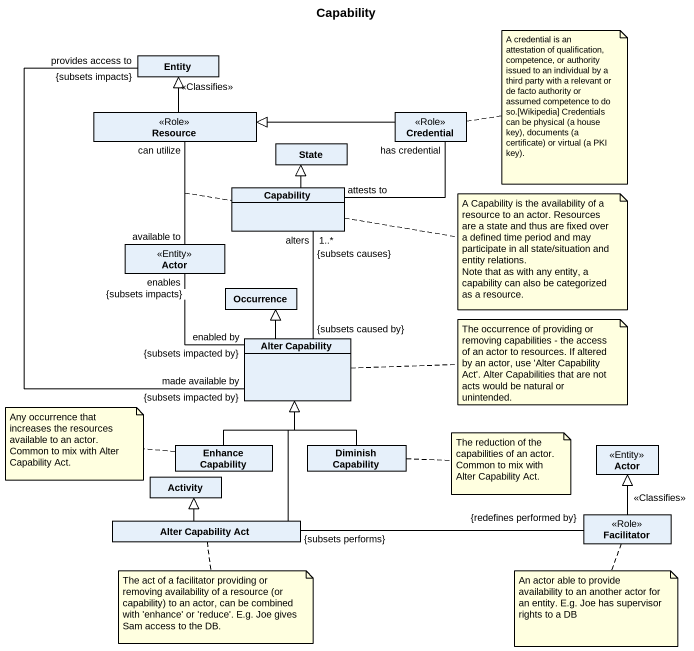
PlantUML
@startuml
title Capability
hide circle
hide empty members
class "Entity" as Entity_
class Resource <<Role>>
class Credential <<Role>>
class "State" as State_
class Capability
class "Actor" as Actor_ <<Entity>>
class Occurrence
class "Alter Capability" as Alter_Capability
class Activity
class "Enhance Capability" as Enhance_Capability
class "Diminish Capability" as Diminish_Capability
class "Actor" as Actor__2 <<Entity>>
class "Alter Capability Act" as Alter_Capability_Act
class Facilitator <<Role>>
Resource -up-|> Entity_ : <<Classifies>>
Resource "can utilize" -- "available to" Actor_
(Resource, Actor_) .. Capability
Credential -left-|> Resource
Credential "has credential" -left- "attests to" Capability
Capability -up-|> State_
Alter_Capability "{subsets impacted by}\nmade available by" -up- "provides access to\n{subsets impacts}" Entity_
Alter_Capability "{subsets caused by}" -up- "1..*\nalters\n{subsets causes}" Capability
Alter_Capability "{subsets impacted by}\nenabled by" -up- "enables\n{subsets impacts}" Actor_
Alter_Capability -up-|> Occurrence
Enhance_Capability -up-|> Alter_Capability
Diminish_Capability -up-|> Alter_Capability
Alter_Capability_Act -up-|> Alter_Capability
Alter_Capability_Act -up-|> Activity
Facilitator -up-|> Actor__2 : <<Classifies>>
Facilitator "{redefines performed by}" -left- "{subsets performs}" Alter_Capability_Act
note right of Credential : A credential is an attestation of qualification, competence, or authority issued to an individual by a third party with a relevant or de facto authority or assumed competence to do so.[Wikipedia] Credentials can be physical (a house key), documents (a certificate) or virtual (a PKI key).
note right of Capability
  A Capability is the availability of a resource to an actor. Resources are a state and thus are fixed over a defined time period and may participate in all state/situation and entity relations.
  Note that as with any entity, a capability can also be categorized as a resource.
end note
note right of Alter_Capability : The occurrence of providing or removing capabilities - the access of an actor to resources. If altered by an actor, use 'Alter Capability Act'. Alter Capabilities that are not acts would be natural or unintended.
note left of Enhance_Capability : Any occurrence that increases the resources available to an actor. Common to mix with Alter Capability Act.
note right of Diminish_Capability : The reduction of the capabilities of an actor. Common to mix with Alter Capability Act.
note bottom of Alter_Capability_Act : The act of a facilitator providing or removing availability of a resource (or capability) to an actor, can be combined with 'enhance' or 'reduce'. E.g. Joe gives Sam access to the DB.
note bottom of Facilitator : An actor able to provide availability to an another actor for an entity. E.g. Joe has supervisor rights to a DB
@enduml
